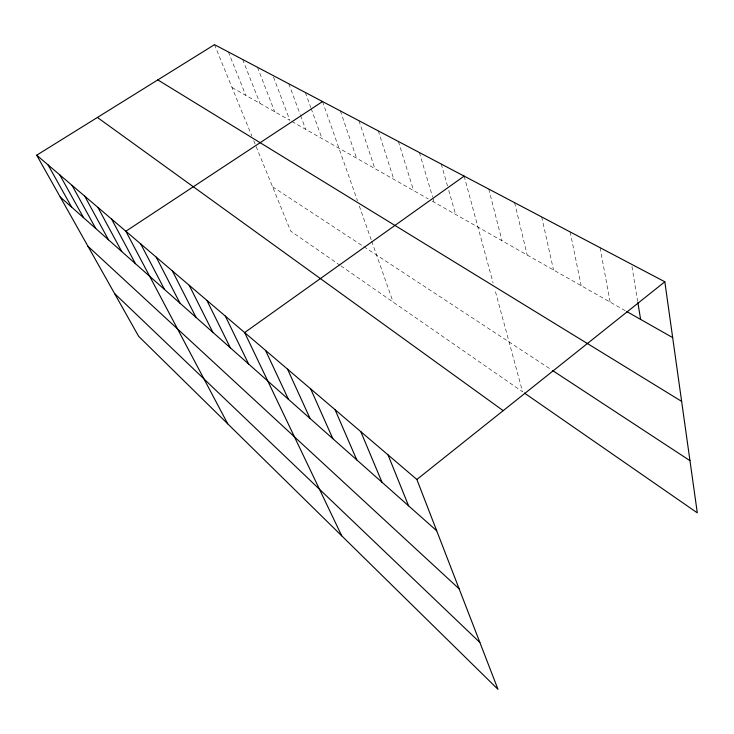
<?xml version="1.0" encoding="UTF-8"?>
<svg xmlns="http://www.w3.org/2000/svg" width="734" height="734" viewBox="0 0 734 734"><rect width="100%" height="100%" fill="white"/><g stroke="black" fill="none" stroke-linecap="round" stroke-linejoin="round"><path stroke-width="0.55" stroke-dasharray="3.67 2.75" d="M232.017 87.511L289.893 120.367L272.874 75.391M291.866 121.477L428.289 198.905M432.207 201.134L625.873 311.042M272.589 186.812L362.935 246.092M363.844 246.688L551.555 369.844M340.053 265.304L290.673 231.082L253.533 140.185M340.961 265.928L522.59 391.791L494.835 289.389M214.502 44.655L251.845 136.047M228.347 51.94L245.762 95.31M242.67 59.482L259.974 103.375M257.496 67.299L274.672 111.724M288.82 83.786L300.178 114.486M300.573 115.55L305.665 129.312M305.362 92.493L310.776 107.503M311.17 108.577L322.015 138.588M322.538 101.54L357.467 200.777M359.311 206.015L371.349 240.202M371.716 241.266L393.13 302.078M340.392 110.944L356.559 158.195M358.954 120.715L374.835 168.572M378.276 130.891L393.837 179.353M398.397 141.488L413.6 190.565M419.38 152.544L432.565 196.84M432.886 197.923L434.17 202.245M441.272 164.067L447.501 185.959M448.749 190.335L455.603 214.411M464.136 176.105L493.11 283.003M488.78 189.088L502.01 240.752M514.607 202.685L527.177 255.028M541.701 216.952L553.528 269.984M570.162 231.935L581.154 285.664M600.082 247.688L610.147 302.124M631.965 266.534L637.672 301.417"/><path stroke-width="1.1" d="M416.875 479.476L664.83 281.783L214.502 44.655L36.7 155.195L138.643 336.319L497.991 689.345L416.875 479.476L36.7 155.195M464.136 176.105L244.642 332.575L341.714 535.811M322.538 101.54L125.853 231.247L227.742 423.848M626.854 311.601L672.674 337.603M587.136 343.365L681.629 401.37M157.819 79.896L587.374 343.54M552.5 370.468L689.96 460.658M524.425 393.057L697.3 512.855L664.83 281.783M97.402 117.458L503.194 410.655M60.243 197.033L436.693 530.746M87.961 246.275L459.154 588.851M114.55 293.508L479.88 642.47M48.049 164.884L71.675 207.162M59.821 174.921L83.52 217.659M72.033 185.335L95.787 228.54M84.713 196.152L108.522 239.825M97.888 207.392L121.725 251.533M111.596 219.081L135.451 263.699M140.708 243.917L164.544 289.49M156.195 257.12L179.986 303.179M172.352 270.901L196.079 317.446M189.216 285.297L212.851 332.318M206.86 300.344L230.357 347.833M225.31 316.079L248.652 364.055M265.543 350.402L288.416 399.305M287.526 369.147L310.078 418.508M310.666 388.882L332.841 438.684M335.053 409.691L356.779 459.906M360.807 431.656L381.992 482.256M388.038 454.878L408.59 505.836M637.855 302.536L640.617 319.409"/></g></svg>
